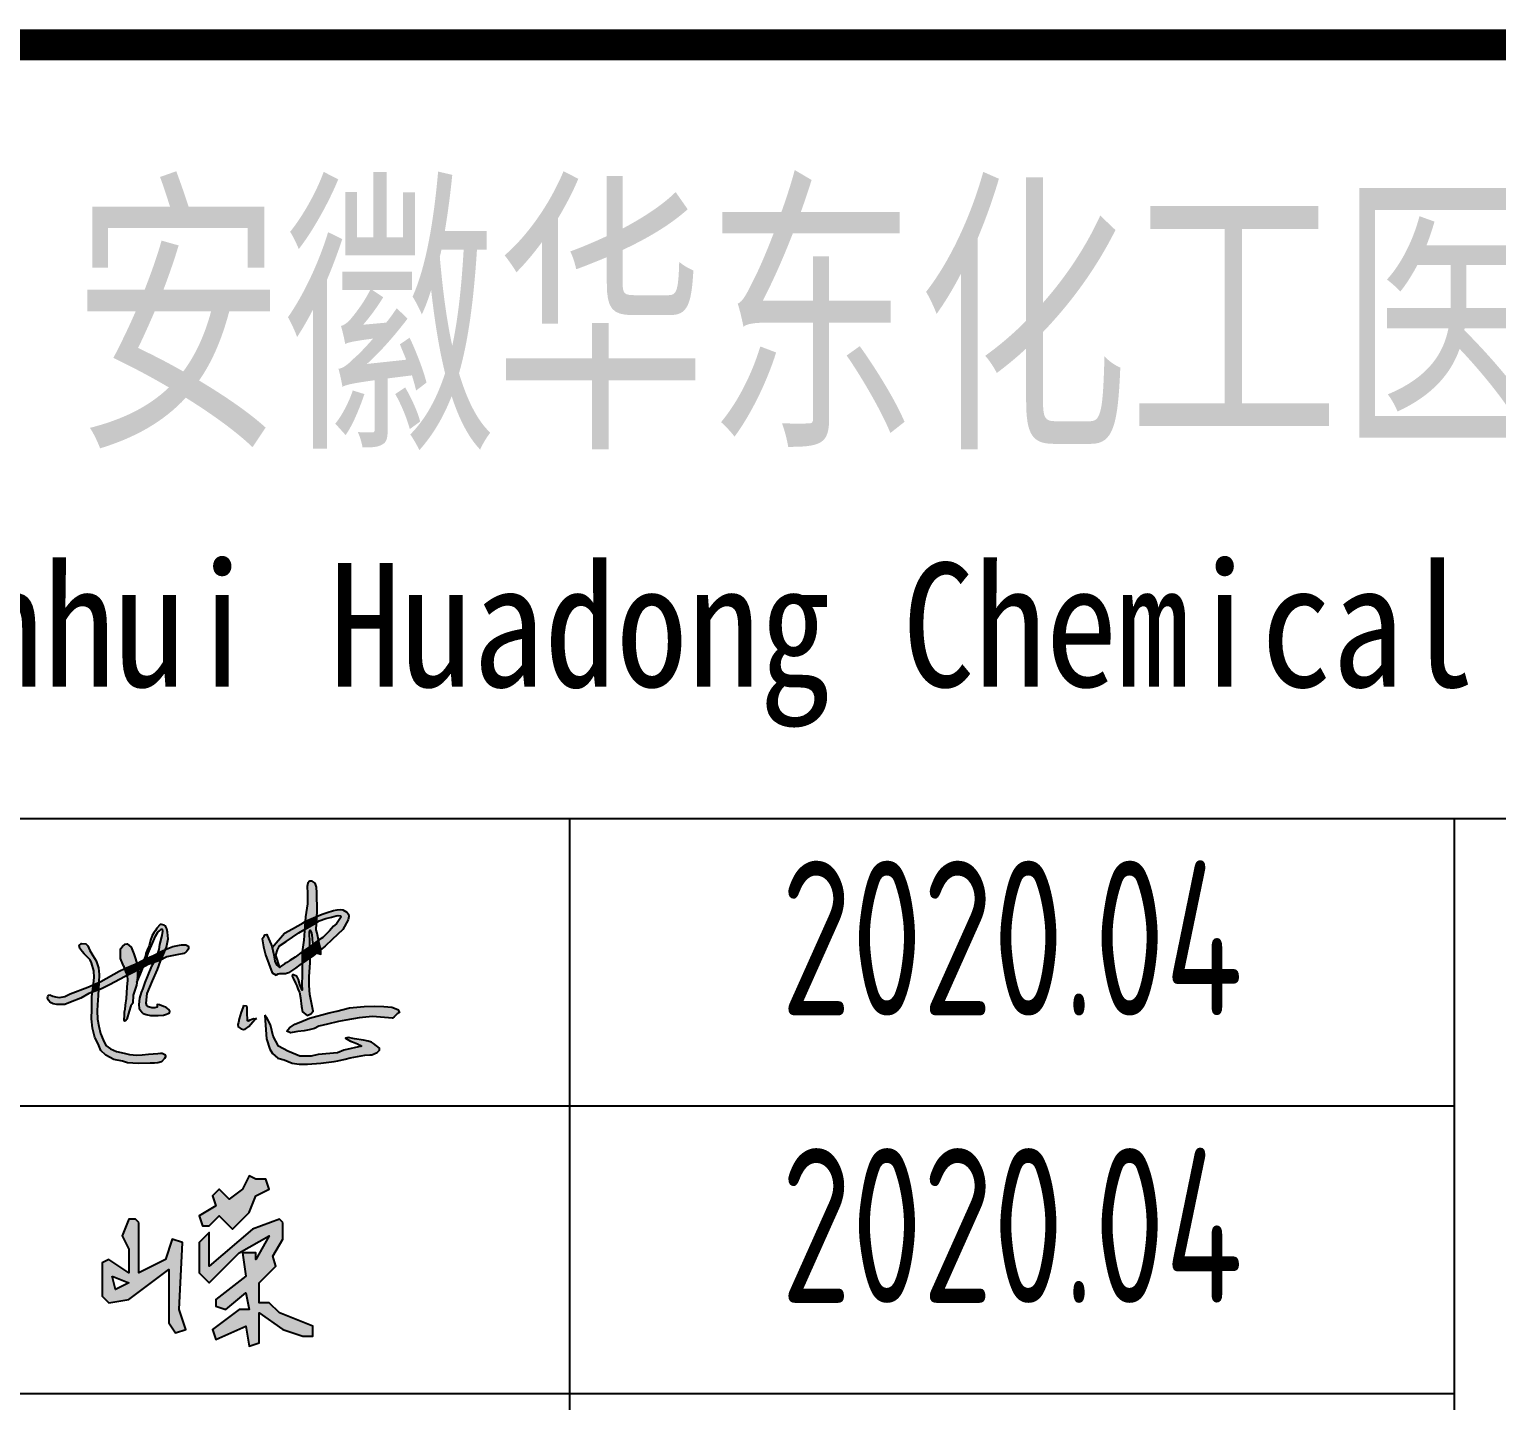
# Model space of a CAD drawing. Extents: x 9732137 to 18866768, y -962146 to 246094.
# Drawn here: x 9819735 to 9823052, y -356773 to -353671 of the extents above; entities that cross this region are included whole.
import ezdxf
from ezdxf.enums import TextEntityAlignment as Align

# ---------------------------------------------------------------- set-up
doc = ezdxf.new("R2010")
doc.units = 0
doc.header["$LTSCALE"] = 1000
doc.layers.get('0').update_dxf_attribs({"linetype": 'CONTINUOUS'})
doc.layers.add('HATCH', color=254, linetype='CONTINUOUS')
doc.styles.add('AHD_TQ_S', font='')
doc.styles.add('TSSD_Rein', font='Tssdeng.shx', dxfattribs={"width": 0.7, "bigfont": 'hztxt.shx'})
doc.styles.get('AHD_TQ_S').set_extended_font_data('SimSun')

msp = doc.modelspace()

# ---------------------------------------------------------------- hatches: boundary and pattern name
at = {"linetype": 'Continuous'}
h = msp.add_hatch(color=256, dxfattribs=at)
h.paths.add_polyline_path([(9820050.3, -356475.9), (9820050.3, -356596.9), (9820065.4, -356619.6), (9820088.1, -356612), (9820073, -356566.6), (9820080.6, -356415.4), (9820057.9, -356407.8), (9820042.8, -356453.2), (9819982.3, -356483.4), (9819982.3, -356370), (9819974.7, -356362.4), (9819959.6, -356362.4), (9819944.4, -356400.3), (9819959.6, -356430.5), (9819959.6, -356483.4), (9819914.2, -356453.2), (9819899.1, -356460.8), (9819899.1, -356536.4), (9819914.2, -356551.5), (9819959.6, -356543.9)])
h.paths.add_polyline_path([(9819959.6, -356506.1), (9819929.3, -356521.3), (9819921.8, -356491)], flags=16)
h.paths.add_polyline_path([(9820231.8, -356347.3), (9820246.9, -356309.5), (9820277.2, -356294.4), (9820269.6, -356271.7), (9820246.9, -356271.7), (9820231.8, -356264.1), (9820216.7, -356294.4), (9820186.4, -356317.1), (9820163.8, -356294.4), (9820148.6, -356309.5), (9820156.2, -356332.2), (9820118.4, -356354.9), (9820125.9, -356377.6), (9820141.1, -356377.6), (9820163.8, -356354.9), (9820194, -356385.1)])
h.paths.add_polyline_path([(9820307.4, -356407.8), (9820307.4, -356370), (9820299.9, -356362.4), (9820239.4, -356385.1), (9820141.1, -356468.3), (9820141.1, -356392.7), (9820118.4, -356415.4), (9820118.4, -356483.4), (9820141.1, -356506.1), (9820209.1, -356438.1), (9820277.2, -356400.3), (9820246.9, -356453.2), (9820246.9, -356438.1), (9820216.7, -356438.1), (9820224.3, -356491), (9820156.2, -356543.9), (9820156.2, -356559.1), (9820178.9, -356566.6), (9820224.3, -356528.8), (9820231.8, -356566.6), (9820209.1, -356566.6), (9820148.6, -356612), (9820156.2, -356634.7), (9820224.3, -356604.4), (9820231.8, -356649.8), (9820254.5, -356642.3), (9820254.5, -356574.2), (9820307.4, -356612), (9820352.8, -356627.1), (9820375.5, -356627.1), (9820375.5, -356604.4), (9820299.9, -356574.2), (9820277.2, -356551.5), (9820254.5, -356551.5), (9820254.5, -356506.1), (9820292.3, -356468.3), (9820284.8, -356445.6)])
at = {"layer": 'HATCH'}
for points in [[(9820384.9, -355624.2), (9820383.9, -355611.2), (9820380.7, -355602.1), (9820374.4, -355597.9), (9820368.4, -355597.9), (9820364.2, -355602.5), (9820362.5, -355610.2), (9820363.2, -355625.3), (9820363.9, -355649.4), (9820359, -355678.5), (9820358.1, -355689.6), (9820362.8, -355686.9), (9820377.2, -355681.1), (9820385, -355677.3), (9820385.6, -355665.6)], [(9820385, -355677.3), (9820377.2, -355681.1), (9820362.8, -355686.9), (9820358.1, -355689.6), (9820356.9, -355707.3), (9820378.1, -355695.1), (9820384.3, -355691)], [(9820456.4, -355672.5), (9820452.4, -355668.3), (9820443.6, -355662.6), (9820438.4, -355662), (9820430.7, -355662.3), (9820422.6, -355664.5), (9820408, -355668.9), (9820396.7, -355672.1), (9820387.7, -355676), (9820385, -355677.3), (9820384.3, -355691), (9820389.7, -355687.5), (9820405.2, -355682.2), (9820417.8, -355678.9), (9820428.6, -355676.6), (9820433.2, -355675.8), (9820438.1, -355675.9), (9820439.8, -355678.4), (9820428.8, -355694.4), (9820422, -355699.4), (9820413.3, -355709.8), (9820398.5, -355725.5), (9820388.4, -355731.5), (9820389.8, -355738.6), (9820393.6, -355752.4), (9820403.2, -355744.7), (9820419, -355730.1), (9820443.1, -355707.2), (9820455.4, -355685), (9820457.1, -355678)], [(9820012.8, -355738.4), (9820020, -355722.4), (9820024.9, -355713.3), (9820028.6, -355710.2), (9820032.7, -355706.7), (9820035.2, -355706.2), (9820036, -355711), (9820034.1, -355720.4), (9820028.9, -355741.1), (9820027.6, -355752.6), (9820024.5, -355761.3), (9820025.9, -355760.6), (9820032.9, -355756.6), (9820042.6, -355752.4), (9820045, -355747.1), (9820048.7, -355728.6), (9820047.1, -355713), (9820045.3, -355705.8), (9820043.5, -355701.4), (9820041.8, -355698.8), (9820039.8, -355697.4), (9820033.6, -355695.6), (9820030.5, -355695.6), (9820022.9, -355704.5), (9820019.7, -355709.3), (9820016.3, -355714.7), (9820012.6, -355720.4), (9820008.4, -355731.2), (9820005.5, -355744.1), (9820001.1, -355753.6), (9819998.1, -355761.1), (9819997.6, -355766.8), (9819994.4, -355774.8), (9819997.2, -355773.2), (9819999.1, -355772.5), (9820003.4, -355760.3)], [(9820282.7, -355744.9), (9820281.1, -355741), (9820275.6, -355727.4), (9820272, -355720.4), (9820271.3, -355718.2), (9820266.9, -355718.9), (9820265.3, -355722), (9820261.2, -355727.9), (9820264.3, -355746.6), (9820268.7, -355764.7), (9820275.9, -355784.6), (9820283.9, -355804.8), (9820292.6, -355810.6), (9820296.8, -355808), (9820300.4, -355807.5), (9820303, -355807.3), (9820308, -355807.3), (9820313.5, -355807.2), (9820320.6, -355805.2), (9820336.7, -355794.7), (9820346.1, -355787), (9820351.4, -355783.4), (9820351.6, -355757.6), (9820335.7, -355769.8), (9820323.8, -355777.2), (9820316.8, -355781.5), (9820311.2, -355784.6), (9820303.8, -355789.9), (9820301.1, -355793.3), (9820293.5, -355787.2), (9820290, -355778.6), (9820287.2, -355764.5)], [(9820315.4, -355734.2), (9820343.7, -355714.8), (9820356.9, -355707.3), (9820358.1, -355689.6), (9820353.8, -355692.1), (9820329.3, -355706), (9820311.8, -355715.7), (9820283.4, -355747.7), (9820287.2, -355764.5), (9820290, -355778.6), (9820293.5, -355787.2), (9820301.1, -355793.3), (9820292.3, -355764.9), (9820295.6, -355753.3), (9820300.1, -355744.3)], [(9820384.3, -355691), (9820378.1, -355695.1), (9820356.9, -355707.3), (9820355.1, -355731.2), (9820351.6, -355757.6), (9820368.9, -355745.9), (9820368.6, -355734.6), (9820368.1, -355716.4), (9820368.2, -355713.1), (9820369.7, -355708.5), (9820372.5, -355714.9), (9820373.9, -355726), (9820374, -355729), (9820374.7, -355736.3), (9820376.2, -355740.5), (9820388.4, -355731.5), (9820385.3, -355715.5), (9820383.5, -355707.8)], [(9819891, -355793.9), (9819885.9, -355778.2), (9819878.4, -355766), (9819871.4, -355754.5), (9819866.7, -355744.1), (9819862.5, -355739.2), (9819852.9, -355738.8), (9819847.6, -355743.7), (9819848.7, -355750.3), (9819851.6, -355753.7), (9819854.4, -355756.8), (9819858.2, -355762), (9819865.1, -355769.2), (9819871.8, -355775.4), (9819874.8, -355782.9), (9819880.2, -355800.5), (9819881.5, -355815.7), (9819879.6, -355830.1), (9819879.3, -355832.1), (9819892, -355826.7), (9819892.5, -355808.8)], [(9819970.5, -355762.5), (9819965.2, -355746.9), (9819956, -355739.3), (9819951.6, -355740.5), (9819945.2, -355745.3), (9819940.8, -355750.5), (9819940.8, -355758.9), (9819940.8, -355773), (9819947.2, -355789), (9819949.5, -355795.7), (9819950.5, -355795.2), (9819977.5, -355783.8)], [(9820042.6, -355752.4), (9820032.9, -355756.6), (9820025.9, -355760.6), (9820024.5, -355761.3), (9820020.3, -355773.4), (9820015.3, -355782), (9820030, -355776.9), (9820032.4, -355775.6)], [(9820083.8, -355761.1), (9820088.5, -355758.6), (9820090.6, -355756.3), (9820092.8, -355752.8), (9820094.3, -355749), (9820094.3, -355746.2), (9820093.9, -355745.1), (9820092.9, -355743.8), (9820088.3, -355742.2), (9820078.9, -355742.2), (9820073.9, -355742.9), (9820066.9, -355744.2), (9820059.3, -355745.9), (9820051.6, -355748.6), (9820043.9, -355751.9), (9820042.6, -355752.4), (9820032.4, -355775.6), (9820045.2, -355768.8), (9820067.9, -355764.5)], [(9820368.9, -355745.9), (9820351.6, -355757.6), (9820351.4, -355783.4), (9820369.6, -355770.9)], [(9820379.3, -355754), (9820376, -355742.5), (9820376.2, -355740.5), (9820370.6, -355744.7), (9820368.9, -355745.9), (9820369.6, -355770.9), (9820377.4, -355765.6), (9820384.2, -355760)], [(9820389.8, -355738.6), (9820388.4, -355731.5), (9820388.4, -355731.5), (9820376.2, -355740.5), (9820376, -355742.5), (9820379.3, -355754), (9820384.2, -355760), (9820393.6, -355752.4)], [(9820393.6, -355752.4), (9820384.2, -355760), (9820394, -355763.1)], [(9819979.6, -355790), (9819977.5, -355783.8), (9819950.5, -355795.2), (9819949.5, -355795.7), (9819951.8, -355802.3), (9819956, -355811), (9819979.3, -355799.6)], [(9819994.4, -355774.8), (9819978.9, -355783.2), (9819977.5, -355783.8), (9819979.6, -355790), (9819979.3, -355799.6), (9819983.1, -355797.8), (9819988.1, -355794.9)], [(9820024.7, -355797.9), (9820031.2, -355778.4), (9820032.4, -355775.6), (9820030, -355776.9), (9820015.3, -355782), (9820010.5, -355790.3), (9820002.7, -355810.2), (9819995.6, -355827.1), (9819991.2, -355840.7), (9819987.7, -355849.5), (9819983.8, -355862.2), (9819982.2, -355876.4), (9819983.2, -355885.9), (9819989.9, -355894.5), (9819991.9, -355897), (9819998.7, -355899.7), (9820008.6, -355901.5), (9820015.2, -355901.6), (9820026.1, -355901.6), (9820037.9, -355901.2), (9820045, -355898.9), (9820048.5, -355897.3), (9820051.4, -355895.3), (9820051.9, -355892.2), (9820051.1, -355888.5), (9820043, -355882.8), (9820038, -355881), (9820028.6, -355877.5), (9820023.5, -355876.7), (9820023.5, -355880.6), (9820023.3, -355883), (9820018, -355884.3), (9820011.2, -355884.1), (9820004.2, -355882.2), (9820000.5, -355879.2), (9819998.9, -355874.1), (9820001.3, -355852.2), (9820013.1, -355823.6)], [(9819999.1, -355772.5), (9819997.2, -355773.2), (9819994.4, -355774.8), (9819988.1, -355794.9), (9819991.4, -355793.1), (9819995.6, -355782.3)], [(9820020.3, -355773.4), (9820024.5, -355761.3), (9820015.6, -355766.2), (9819999.1, -355772.5), (9819995.6, -355782.3), (9819991.4, -355793.1), (9820003.3, -355786.3), (9820015.3, -355782)], [(9820369.9, -355781.5), (9820369.6, -355770.9), (9820351.4, -355783.4), (9820351.2, -355810.2), (9820351.1, -355831.5), (9820351.2, -355844.5), (9820346, -355831.2), (9820343.1, -355820.5), (9820339.7, -355813), (9820334.8, -355811), (9820332.1, -355809.9), (9820330, -355809.6), (9820329.2, -355812.6), (9820330.9, -355817.1), (9820336.7, -355828.3), (9820339.4, -355834.3), (9820342.4, -355843.8), (9820345.8, -355848.8), (9820347.5, -355861.4), (9820350.2, -355881.4), (9820352.5, -355893.1), (9820363.1, -355901.5), (9820371.1, -355897.9), (9820376.6, -355891.5), (9820373.1, -355876.8), (9820368.6, -355853.9), (9820367.4, -355834), (9820367.4, -355813.9)], [(9819949.8, -355814.1), (9819956, -355811), (9819951.8, -355802.3), (9819949.5, -355795.7), (9819937.8, -355801.4), (9819896.6, -355824.7), (9819892, -355826.7), (9819890.8, -355843.9), (9819897.9, -355841.2), (9819917.6, -355831.5)], [(9819978.9, -355816.3), (9819979.3, -355799.6), (9819956, -355811), (9819956.6, -355821.9), (9819955.1, -355837.7), (9819953.7, -355862.9), (9819951.1, -355878), (9819950.3, -355888.3), (9819949.2, -355894.2), (9819949, -355899.3), (9819949, -355903.7), (9819948.4, -355909.4), (9819948.5, -355912.2), (9819949, -355913.5), (9819949.7, -355914.2), (9819952.4, -355914), (9819955.3, -355909.7), (9819960.3, -355891.6), (9819964.4, -355879.6), (9819968.5, -355874), (9819969.7, -355855.9), (9819973.7, -355842.3), (9819976.9, -355833.1)], [(9819991.4, -355793.1), (9819988.1, -355794.9), (9819980.9, -355811.3), (9819978.7, -355817.8), (9819977.6, -355827.2), (9819985.8, -355807.1)], [(9819869, -355852.1), (9819877, -355849.1), (9819879.3, -355832.1), (9819867.2, -355837.2), (9819827, -355852.7), (9819814.5, -355858.6), (9819802.7, -355860.7), (9819793.6, -355859.8), (9819787.4, -355858.2), (9819780.9, -355854.9), (9819778.2, -355855.8), (9819776.1, -355858.4), (9819775.8, -355862.7), (9819778.2, -355866.8), (9819781.2, -355870.5), (9819784.3, -355873.2), (9819788.7, -355875.4), (9819796.6, -355876.4), (9819805.7, -355877), (9819814.5, -355876.4), (9819828, -355871.6), (9819850.7, -355862.2)], [(9819888.2, -355891.3), (9819888.5, -355877.2), (9819889.9, -355856.6), (9819890.8, -355843.9), (9819877, -355849.1), (9819875.7, -355858.6), (9819876.2, -355887.1), (9819875.3, -355909.5), (9819877.3, -355930.4), (9819883, -355951.2), (9819890, -355966), (9819896.5, -355980.7), (9819907.8, -355991.3), (9819926, -356001), (9819945.3, -356005.2), (9819956.4, -356008.6), (9819980.9, -356010.2), (9820007.5, -356009.5), (9820017.9, -356009.3), (9820025.4, -356008.8), (9820033.2, -356006.4), (9820040.4, -355998.8), (9820042.2, -355995.2), (9820042.2, -355993.5), (9820041, -355989.8), (9820038.2, -355988.4), (9820034.6, -355987.1), (9820031.8, -355986.6), (9820024.8, -355987.8), (9820004.3, -355989.2), (9819990, -355990.5), (9819977.8, -355991.6), (9819961.3, -355989.6), (9819949, -355987), (9819931.7, -355982.9), (9819917.9, -355977.3), (9819907.8, -355969.6), (9819901.8, -355956.9), (9819895.5, -355942.2), (9819891.9, -355925.8), (9819888.8, -355909.8)], [(9819892, -355826.7), (9819879.3, -355832.1), (9819877, -355849.1), (9819890.8, -355843.9)], [(9820240.1, -355916.3), (9820245.1, -355910.3), (9820246.9, -355909.1), (9820241.1, -355908.8), (9820233.8, -355911.3), (9820229.8, -355913.8), (9820227.1, -355913.3), (9820226.8, -355910.5), (9820226.8, -355906.7), (9820226.3, -355901), (9820226.3, -355896.7), (9820226.3, -355890.7), (9820226.1, -355887.2), (9820226.1, -355882.7), (9820225.6, -355879.6), (9820219, -355879.1), (9820217, -355884.4), (9820213.2, -355894.4), (9820208.7, -355909.5), (9820207.2, -355917.5), (9820206.2, -355922.3), (9820207, -355927.3), (9820213.7, -355931.6), (9820218.8, -355933.1), (9820222.8, -355932.8), (9820230.8, -355926.6)], [(9820409, -355921), (9820434, -355915.4), (9820450.2, -355912.4), (9820480.1, -355907.3), (9820510.7, -355904.2), (9820556, -355908), (9820559.3, -355904.7), (9820566.6, -355897.8), (9820571.2, -355895), (9820567.9, -355887.9), (9820553.9, -355882.6), (9820536.4, -355881.3), (9820514.2, -355880.8), (9820491.8, -355881.6), (9820458.4, -355884.6), (9820430.2, -355891.5), (9820412.8, -355895.8), (9820367.8, -355907.6), (9820348.2, -355916), (9820334.9, -355921.5), (9820323.2, -355929.9), (9820316.9, -355937), (9820325.3, -355941.1), (9820337.5, -355938.3), (9820341.6, -355938.1), (9820356.1, -355936), (9820367.3, -355934.2), (9820379.2, -355930.7), (9820388.9, -355926.1)], [(9820279.9, -355922.6), (9820272.3, -355908.6), (9820267.2, -355901.2), (9820267.5, -355913), (9820271, -355954.3), (9820278.6, -355977.8), (9820284.6, -355987.6), (9820296.6, -355998.2), (9820310.7, -356002.2), (9820329.2, -356009.1), (9820344.8, -356011.7), (9820363.7, -356011.9), (9820393.4, -356009.5), (9820423.5, -356006), (9820432.3, -356004), (9820448.7, -356000.6), (9820460, -355997.6), (9820493.5, -355991.3), (9820504.2, -355990.5), (9820509.2, -355990.5), (9820521.3, -355985.3), (9820526, -355980.4), (9820526.2, -355975.6), (9820519.9, -355970.6), (9820512.9, -355965.1), (9820508.2, -355962.3), (9820500.6, -355959.7), (9820489.9, -355957.5), (9820469.9, -355954.2), (9820455.6, -355951.6), (9820449.6, -355953), (9820461, -355959.5), (9820465.5, -355961.3), (9820476.8, -355965.9), (9820481.6, -355968.9), (9820486, -355971.2), (9820446, -355979.8), (9820431.4, -355985.8), (9820388, -355989.7), (9820371.8, -355993.6), (9820346.2, -355993.6), (9820319.3, -355982.6), (9820298, -355970.7), (9820285.8, -355948.6)]]:
    msp.add_hatch(color=256, dxfattribs=at).paths.add_polyline_path(points)

# ---------------------------------------------------------------- linework, layer by layer
for p, q in [((9817456.8, -355456.3), (9828456.8, -355456.3)), ((9820956.8, -358706.3), (9820956.8, -355456.3)), ((9820956.8, -358706.3), (9820956.8, -355456.3)), ((9822956.8, -358706.3), (9822956.8, -355456.3)), ((9817456.8, -356106.3), (9822956.8, -356106.3)), ((9817456.8, -356756.3), (9822956.8, -356756.3))]:
    msp.add_line(p, q)
msp.add_lwpolyline([(9835456.8, -353706.3, 70, 70, 0), (9817456.8, -353706.3, 70, 70, 0), (9817456.8, -359706.3, 0, 0, 0)], format="xyseb")
msp.add_lwpolyline([(9835456.8, -353706.3, 70, 70, 0), (9817456.8, -353706.3, 70, 70, 0), (9817456.8, -359706.3, 0, 0, 0)], format="xyseb")
at = {"const_width": 70}
msp.add_lwpolyline([(9835456.8, -353706.3), (9817456.8, -353706.3)], dxfattribs=at)
for points in [[(9820376, -355742.5), (9820379.3, -355754), (9820384.2, -355760), (9820394, -355763.1), (9820393.6, -355752.4), (9820389.8, -355738.6), (9820385.3, -355715.5), (9820383.5, -355707.8), (9820385.6, -355665.6), (9820384.9, -355624.2), (9820383.9, -355611.2), (9820380.7, -355602.1), (9820374.4, -355597.9), (9820368.4, -355597.9), (9820364.2, -355602.5), (9820362.5, -355610.2), (9820363.2, -355625.3), (9820363.9, -355649.4), (9820359, -355678.5), (9820355.1, -355731.2), (9820351.6, -355757.6), (9820351.2, -355810.2), (9820351.1, -355831.5), (9820351.2, -355844.5), (9820346, -355831.2), (9820343.1, -355820.5), (9820339.7, -355813)], [(9820261.2, -355727.9), (9820265.3, -355722), (9820266.9, -355718.9), (9820266.9, -355718.9), (9820271.3, -355718.2), (9820272, -355720.4), (9820275.6, -355727.4), (9820281.1, -355741), (9820282.7, -355744.9), (9820287.2, -355764.5), (9820290, -355778.6), (9820293.5, -355787.2), (9820301.1, -355793.3), (9820292.3, -355764.9), (9820295.6, -355753.3), (9820300.1, -355744.3), (9820315.4, -355734.2), (9820343.7, -355714.8), (9820378.1, -355695.1), (9820389.7, -355687.5), (9820405.2, -355682.2), (9820417.8, -355678.9), (9820428.6, -355676.6), (9820433.2, -355675.8), (9820438.1, -355675.9), (9820439.8, -355678.4), (9820428.8, -355694.4), (9820422, -355699.4), (9820413.3, -355709.8), (9820398.5, -355725.5), (9820388.4, -355731.5), (9820370.6, -355744.7), (9820351.6, -355757.6), (9820335.7, -355769.8), (9820323.8, -355777.2), (9820316.8, -355781.5), (9820311.2, -355784.6), (9820303.8, -355789.9), (9820301.1, -355793.3)], [(9820283.4, -355747.7), (9820311.8, -355715.7), (9820329.3, -355706), (9820353.8, -355692.1), (9820362.8, -355686.9), (9820377.2, -355681.1), (9820387.7, -355676), (9820396.7, -355672.1), (9820408, -355668.9), (9820422.6, -355664.5), (9820430.7, -355662.3), (9820438.4, -355662), (9820443.6, -355662.6), (9820452.4, -355668.3), (9820456.4, -355672.5), (9820457.1, -355678), (9820455.4, -355685), (9820443.1, -355707.2), (9820419, -355730.1), (9820403.2, -355744.7), (9820377.4, -355765.6), (9820346.1, -355787), (9820336.7, -355794.7), (9820320.6, -355805.2), (9820313.5, -355807.2), (9820308, -355807.3), (9820303, -355807.3), (9820300.4, -355807.5), (9820296.8, -355808), (9820292.6, -355810.6)], [(9819977.6, -355827.2), (9819985.8, -355807.1), (9819995.6, -355782.3), (9820003.4, -355760.3), (9820012.8, -355738.4), (9820020, -355722.4), (9820024.9, -355713.3), (9820028.6, -355710.2), (9820032.7, -355706.7), (9820035.2, -355706.2), (9820036, -355711), (9820034.1, -355720.4), (9820028.9, -355741.1), (9820027.6, -355752.6), (9820020.3, -355773.4), (9820010.5, -355790.3), (9820002.7, -355810.2), (9819995.6, -355827.1), (9819991.2, -355840.7), (9819987.7, -355849.5), (9819983.8, -355862.2), (9819982.2, -355876.4), (9819983.2, -355885.9), (9819989.9, -355894.5), (9819991.9, -355897), (9819998.7, -355899.7), (9820008.6, -355901.5), (9820015.2, -355901.6), (9820026.1, -355901.6), (9820037.9, -355901.2), (9820045, -355898.9), (9820048.5, -355897.3), (9820051.4, -355895.3), (9820051.9, -355892.2), (9820051.1, -355888.5), (9820043, -355882.8), (9820038, -355881), (9820028.6, -355877.5), (9820023.5, -355876.7), (9820023.5, -355880.6), (9820023.3, -355883), (9820018, -355884.3), (9820011.2, -355884.1), (9820004.2, -355882.2), (9820000.5, -355879.2), (9819998.9, -355874.1), (9820001.3, -355852.2), (9820013.1, -355823.6), (9820024.7, -355797.9), (9820031.2, -355778.4), (9820045, -355747.1), (9820048.7, -355728.6), (9820047.1, -355713), (9820045.3, -355705.8), (9820043.5, -355701.4), (9820041.8, -355698.8), (9820039.8, -355697.4), (9820033.6, -355695.6), (9820030.5, -355695.6), (9820022.9, -355704.5), (9820019.7, -355709.3), (9820016.3, -355714.7), (9820012.6, -355720.4), (9820008.4, -355731.2), (9820005.5, -355744.1), (9820001.1, -355753.6), (9819998.1, -355761.1), (9819997.6, -355766.8)], [(9820339.7, -355813), (9820334.8, -355811), (9820332.1, -355809.9), (9820330, -355809.6), (9820329.2, -355812.6), (9820330.9, -355817.1), (9820336.7, -355828.3), (9820339.4, -355834.3), (9820342.4, -355843.8), (9820345.8, -355848.8), (9820347.5, -355861.4), (9820350.2, -355881.4), (9820352.5, -355893.1), (9820363.1, -355901.5), (9820371.1, -355897.9), (9820376.6, -355891.5), (9820376.6, -355891.5), (9820373.1, -355876.8), (9820368.6, -355853.9), (9820367.4, -355834), (9820367.4, -355813.9), (9820369.9, -355781.5), (9820368.6, -355734.6), (9820368.1, -355716.4), (9820368.2, -355713.1), (9820369.7, -355708.5), (9820369.7, -355708.5), (9820372.5, -355714.9), (9820373.9, -355726), (9820374, -355729), (9820374.7, -355736.3), (9820376.2, -355740.5), (9820376, -355742.5)], [(9820092.9, -355743.8), (9820093.9, -355745.1), (9820094.3, -355746.2), (9820094.3, -355749), (9820092.8, -355752.8), (9820090.6, -355756.3), (9820088.5, -355758.6), (9820083.8, -355761.1), (9820067.9, -355764.5), (9820045.2, -355768.8), (9820030, -355776.9), (9820003.3, -355786.3), (9819983.1, -355797.8), (9819949.8, -355814.1), (9819917.6, -355831.5), (9819897.9, -355841.2), (9819869, -355852.1), (9819850.7, -355862.2), (9819828, -355871.6), (9819814.5, -355876.4), (9819805.7, -355877), (9819796.6, -355876.4), (9819788.7, -355875.4), (9819784.3, -355873.2), (9819781.2, -355870.5), (9819778.2, -355866.8), (9819775.8, -355862.7), (9819776.1, -355858.4), (9819778.2, -355855.8), (9819780.9, -355854.9)], [(9819780.9, -355854.9), (9819787.4, -355858.2), (9819793.6, -355859.8), (9819802.7, -355860.7), (9819814.5, -355858.6), (9819827, -355852.7), (9819867.2, -355837.2), (9819896.6, -355824.7), (9819937.8, -355801.4), (9819950.5, -355795.2), (9819978.9, -355783.2), (9819997.2, -355773.2), (9820015.6, -355766.2), (9820025.9, -355760.6), (9820032.9, -355756.6), (9820043.9, -355751.9), (9820051.6, -355748.6), (9820059.3, -355745.9), (9820066.9, -355744.2), (9820073.9, -355742.9), (9820078.9, -355742.2), (9820088.3, -355742.2), (9820088.3, -355742.2), (9820092.9, -355743.8)], [(9819848.7, -355750.3), (9819847.6, -355743.7), (9819852.9, -355738.8), (9819862.5, -355739.2), (9819866.7, -355744.1), (9819871.4, -355754.5), (9819878.4, -355766), (9819885.9, -355778.2), (9819891, -355793.9), (9819892.5, -355808.8), (9819892, -355826.7), (9819889.9, -355856.6), (9819888.5, -355877.2), (9819888.2, -355891.3), (9819888.8, -355909.8), (9819891.9, -355925.8), (9819895.5, -355942.2), (9819901.8, -355956.9), (9819907.8, -355969.6), (9819917.9, -355977.3), (9819931.7, -355982.9), (9819949, -355987), (9819961.3, -355989.6), (9819977.8, -355991.6), (9819990, -355990.5), (9820004.3, -355989.2), (9820024.8, -355987.8), (9820031.8, -355986.6), (9820034.6, -355987.1), (9820038.2, -355988.4), (9820041, -355989.8), (9820042.2, -355993.5), (9820042.2, -355995.2), (9820040.4, -355998.8), (9820033.2, -356006.4), (9820025.4, -356008.8), (9820017.9, -356009.3), (9820007.5, -356009.5), (9819980.9, -356010.2), (9819956.4, -356008.6), (9819945.3, -356005.2), (9819926, -356001), (9819907.8, -355991.3), (9819896.5, -355980.7), (9819890, -355966), (9819883, -355951.2), (9819877.3, -355930.4), (9819875.3, -355909.5), (9819876.2, -355887.1), (9819875.7, -355858.6), (9819879.6, -355830.1), (9819881.5, -355815.7), (9819880.2, -355800.5), (9819874.8, -355782.9), (9819871.8, -355775.4), (9819865.1, -355769.2), (9819858.2, -355762), (9819854.4, -355756.8), (9819851.6, -355753.7), (9819848.7, -355750.3)], [(9819947.2, -355789), (9819940.8, -355773), (9819940.8, -355758.9), (9819940.8, -355750.5), (9819945.2, -355745.3), (9819951.6, -355740.5), (9819956, -355739.3), (9819965.2, -355746.9), (9819970.5, -355762.5), (9819979.6, -355790), (9819978.9, -355816.3), (9819976.9, -355833.1), (9819973.7, -355842.3), (9819969.7, -355855.9), (9819968.5, -355874), (9819964.4, -355879.6), (9819960.3, -355891.6), (9819955.3, -355909.7), (9819952.4, -355914), (9819949.7, -355914.2)], [(9820261.2, -355727.9), (9820264.3, -355746.6), (9820268.7, -355764.7), (9820275.9, -355784.6), (9820283.9, -355804.8), (9820292.6, -355810.6)], [(9819997.6, -355766.8), (9819994.4, -355774.8), (9819988.1, -355794.9), (9819980.9, -355811.3), (9819978.7, -355817.8)], [(9819947.2, -355789), (9819951.8, -355802.3), (9819956, -355811), (9819956.6, -355821.9), (9819955.1, -355837.7), (9819953.7, -355862.9), (9819951.1, -355878), (9819950.3, -355888.3), (9819949.2, -355894.2), (9819949, -355899.3), (9819949, -355903.7), (9819948.4, -355909.4), (9819948.5, -355912.2)], [(9820219, -355879.1), (9820217, -355884.4), (9820213.2, -355894.4), (9820208.7, -355909.5), (9820207.2, -355917.5), (9820206.2, -355922.3), (9820207, -355927.3), (9820207, -355927.3), (9820213.7, -355931.6), (9820218.8, -355933.1), (9820222.8, -355932.8), (9820230.8, -355926.6), (9820240.1, -355916.3), (9820245.1, -355910.3), (9820248.7, -355908)], [(9820219, -355879.1), (9820225.6, -355879.6), (9820226.1, -355882.7), (9820226.1, -355887.2), (9820226.3, -355890.7), (9820226.3, -355896.7), (9820226.3, -355901), (9820226.8, -355906.7), (9820226.8, -355910.5), (9820227.1, -355913.3), (9820227.1, -355913.3), (9820229.8, -355913.8), (9820233.8, -355911.3), (9820241.1, -355908.8), (9820241.1, -355908.8), (9820246.9, -355909.1)], [(9820323.2, -355929.9), (9820334.9, -355921.5), (9820348.2, -355916), (9820367.8, -355907.6), (9820412.8, -355895.8), (9820430.2, -355891.5), (9820458.4, -355884.6), (9820491.8, -355881.6), (9820514.2, -355880.8), (9820536.4, -355881.3), (9820553.9, -355882.6), (9820567.9, -355887.9), (9820567.9, -355887.9), (9820571.2, -355895), (9820566.6, -355897.8), (9820559.3, -355904.7), (9820556, -355908), (9820556, -355908), (9820510.7, -355904.2), (9820480.1, -355907.3), (9820450.2, -355912.4), (9820434, -355915.4), (9820409, -355921), (9820388.9, -355926.1), (9820379.2, -355930.7), (9820367.3, -355934.2), (9820356.1, -355936), (9820341.6, -355938.1), (9820337.5, -355938.3), (9820325.3, -355941.1), (9820316.9, -355937), (9820323.2, -355929.9), (9820323.2, -355929.9)], [(9819948.5, -355912.2), (9819949, -355913.5), (9819949.7, -355914.2)], [(9820267.2, -355901.2), (9820267.5, -355913), (9820271, -355954.3), (9820278.6, -355977.8), (9820284.6, -355987.6), (9820296.6, -355998.2), (9820310.7, -356002.2), (9820329.2, -356009.1), (9820344.8, -356011.7), (9820363.7, -356011.9), (9820393.4, -356009.5), (9820423.5, -356006), (9820432.3, -356004), (9820448.7, -356000.6), (9820460, -355997.6), (9820493.5, -355991.3), (9820504.2, -355990.5), (9820509.2, -355990.5), (9820521.3, -355985.3), (9820526, -355980.4), (9820526.2, -355975.6), (9820519.9, -355970.6), (9820512.9, -355965.1), (9820508.2, -355962.3), (9820500.6, -355959.7), (9820489.9, -355957.5), (9820469.9, -355954.2), (9820455.6, -355951.6), (9820449.6, -355953), (9820449.6, -355953), (9820449.6, -355953), (9820461, -355959.5), (9820465.5, -355961.3), (9820476.8, -355965.9), (9820481.6, -355968.9), (9820486, -355971.2), (9820446, -355979.8), (9820431.4, -355985.8), (9820388, -355989.7), (9820371.8, -355993.6), (9820346.2, -355993.6), (9820319.3, -355982.6), (9820298, -355970.7), (9820285.8, -355948.6), (9820279.9, -355922.6), (9820272.3, -355908.6), (9820267.2, -355901.2)]]:
    msp.add_lwpolyline(points)
at = {"linetype": 'Continuous', "elevation": 231810862.3}
for points in [[(9820246.9, -356271.7), (9820231.8, -356264.1), (9820216.7, -356294.4), (9820186.4, -356317.1), (9820163.8, -356294.4), (9820148.6, -356309.5), (9820156.2, -356332.2), (9820118.4, -356354.9), (9820125.9, -356377.6), (9820141.1, -356377.6), (9820163.8, -356354.9), (9820194, -356385.1), (9820231.8, -356347.3), (9820246.9, -356309.5), (9820277.2, -356294.4), (9820269.6, -356271.7), (9820246.9, -356271.7)], [(9819982.3, -356370), (9819974.7, -356362.4), (9819959.6, -356362.4), (9819944.4, -356400.3), (9819959.6, -356430.5), (9819959.6, -356483.4), (9819914.2, -356453.2), (9819899.1, -356460.8), (9819899.1, -356536.4), (9819914.2, -356551.5), (9819959.6, -356543.9), (9820050.3, -356475.9), (9820050.3, -356596.9), (9820065.4, -356619.6), (9820088.1, -356612), (9820073, -356566.6), (9820080.6, -356415.4), (9820057.9, -356407.8), (9820042.8, -356453.2), (9819982.3, -356483.4), (9819982.3, -356370)], [(9820307.4, -356370), (9820299.9, -356362.4), (9820239.4, -356385.1), (9820141.1, -356468.3), (9820141.1, -356392.7), (9820118.4, -356415.4), (9820118.4, -356483.4), (9820141.1, -356506.1), (9820209.1, -356438.1), (9820277.2, -356400.3), (9820246.9, -356453.2), (9820246.9, -356438.1), (9820216.7, -356438.1), (9820224.3, -356491), (9820156.2, -356543.9), (9820156.2, -356559.1), (9820178.9, -356566.6), (9820224.3, -356528.8), (9820231.8, -356566.6), (9820209.1, -356566.6), (9820148.6, -356612), (9820156.2, -356634.7), (9820224.3, -356604.4), (9820231.8, -356649.8), (9820254.5, -356642.3), (9820254.5, -356574.2), (9820307.4, -356612), (9820352.8, -356627.1), (9820375.5, -356627.1), (9820375.5, -356604.4), (9820299.9, -356574.2), (9820277.2, -356551.5), (9820254.5, -356551.5), (9820254.5, -356506.1), (9820292.3, -356468.3), (9820284.8, -356445.6), (9820307.4, -356407.8), (9820307.4, -356370)], [(9819921.8, -356491), (9819959.6, -356506.1), (9819929.3, -356521.3), (9819921.8, -356491)]]:
    msp.add_lwpolyline(points, dxfattribs=at)

# ---------------------------------------------------------------- texts
at = {"style": 'AHD_TQ_S'}
for s, height, width, p in [('安徽华东化工医药工程有限责任公司', 500, 0.7, (9823651.7, -354306.3)), ('Anhui Huadong Chemical & Medical Engineering Co.,Ltd', 280, 0.85, (9823651.7, -355056.3))]:
    msp.add_text(s, height=height, dxfattribs=dict(at, width=width)).set_placement(p, align=Align.MIDDLE)
at = {"style": 'TSSD_Rein', "width": 0.7}
for p in [(9821956.1, -355726), (9821956.1, -356376)]:
    msp.add_attdef('2020.04', text='200320-02-040', height=350, dxfattribs=at).set_placement(p, align=Align.MIDDLE)

doc.saveas('drawing.dxf')
